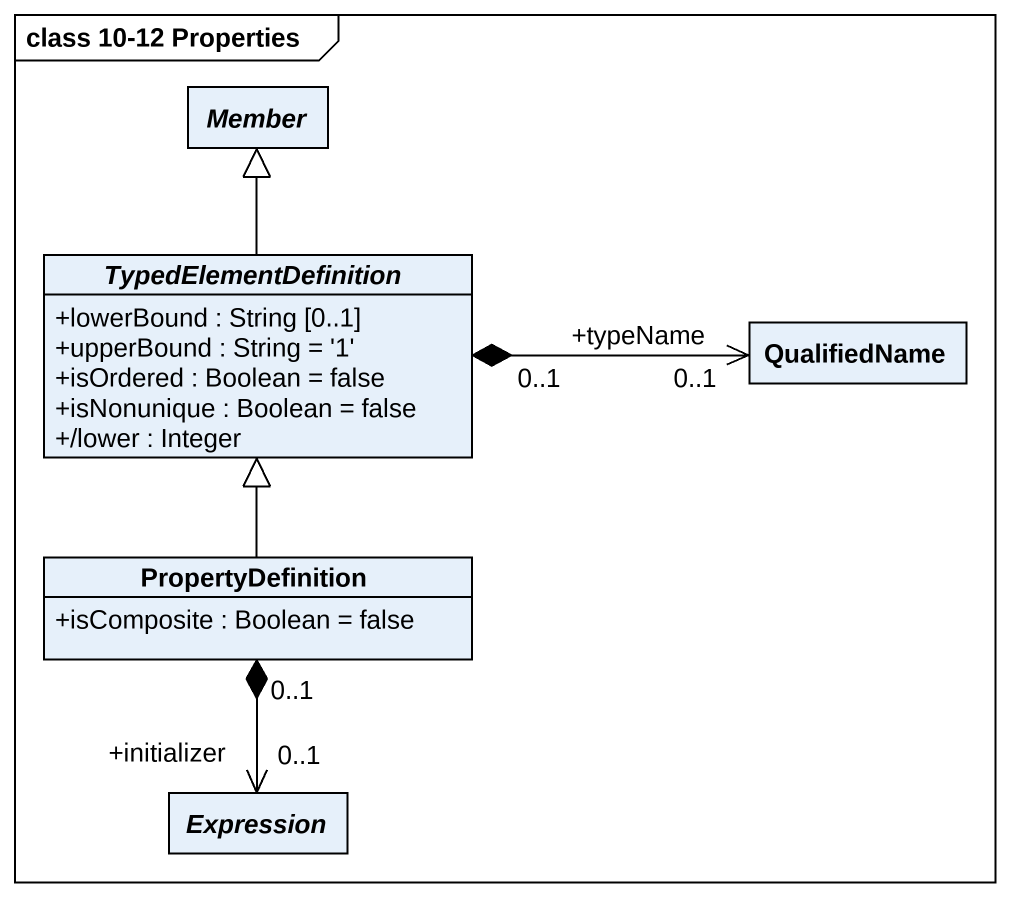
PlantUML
@startuml
mainframe class 10-12 Properties
hide circle
hide empty members
skinparam classAttributeIconSize 0
abstract class Member
abstract class TypedElementDefinition {
  +lowerBound : String [0..1]
  +upperBound : String = '1'
  +isOrdered : Boolean = false
  +isNonunique : Boolean = false
  +/lower : Integer
}
class QualifiedName
class PropertyDefinition {
  +isComposite : Boolean = false
}
abstract class Expression
TypedElementDefinition -up-|> Member
TypedElementDefinition "0..1" *-right-> "+typeName\n0..1" QualifiedName
PropertyDefinition -up-|> TypedElementDefinition
PropertyDefinition "0..1" *--> "+initializer\n0..1" Expression
@enduml
